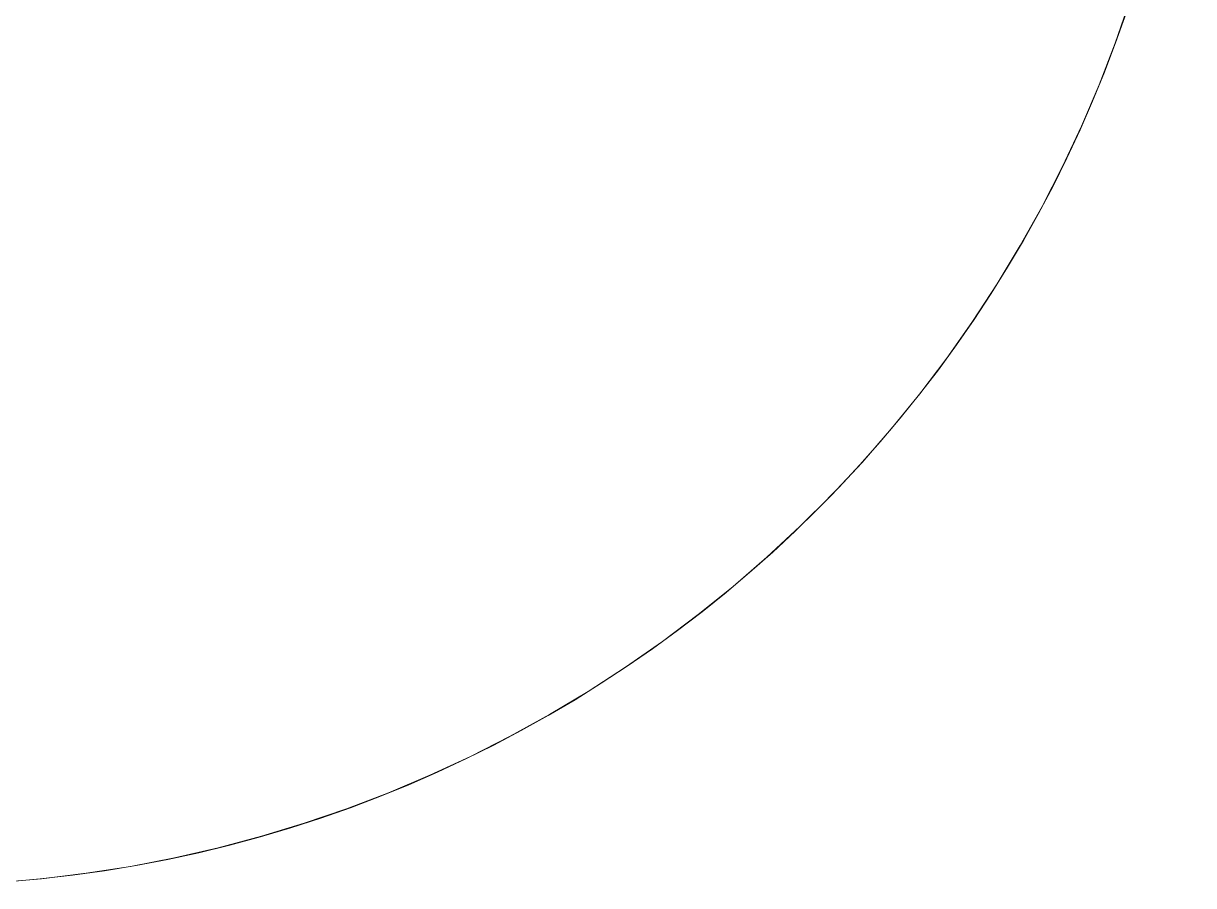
# Model space of a CAD drawing. Header units: inches. Extents: x -12 to 136, y -5 to 104.
# Drawn here: x 54.85 to 62.95, y -4.78 to 1.18 of the extents above; entities that cross this region are included whole.
import ezdxf

# ---------------------------------------------------------------- set-up
doc = ezdxf.new("R2010")
doc.units = ezdxf.units.IN
doc.layers.add('ZANO_R', color=7, linetype='Continuous', lineweight=0)

msp = doc.modelspace()

# ---------------------------------------------------------------- linework, layer by layer
at = {"layer": 'ZANO_R'}
for p, q in [((62.40373, 1.04737), (62.50518, 1.34012)), ((62.29212, 0.75833), (62.40373, 1.04737)), ((62.17051, 0.47336), (62.29212, 0.75833)), ((62.03903, 0.19281), (62.17051, 0.47336)), ((61.89785, -0.08299), (62.03903, 0.19281)), ((61.74713, -0.3537), (61.89785, -0.08299)), ((61.58707, -0.61899), (61.74713, -0.3537)), ((61.41785, -0.87853), (61.58707, -0.61899)), ((61.23968, -1.13201), (61.41785, -0.87853)), ((61.05278, -1.37913), (61.23968, -1.13201)), ((60.85737, -1.61957), (61.05278, -1.37913)), ((60.6537, -1.85306), (60.85737, -1.61957)), ((60.44201, -2.0793), (60.6537, -1.85306)), ((60.22256, -2.29802), (60.44201, -2.0793)), ((59.99562, -2.50896), (60.22256, -2.29802)), ((59.76145, -2.71185), (59.99562, -2.50896)), ((59.52036, -2.90645), (59.76145, -2.71185)), ((59.27262, -3.09253), (59.52036, -2.90645)), ((59.01854, -3.26985), (59.27262, -3.09253)), ((58.75844, -3.4382), (59.01854, -3.26985)), ((58.49262, -3.59738), (58.75844, -3.4382)), ((58.22141, -3.74719), (58.49262, -3.59738)), ((57.94514, -3.88746), (58.22141, -3.74719)), ((57.66415, -4.018), (57.94514, -3.88746)), ((57.37878, -4.13866), (57.66415, -4.018)), ((57.08937, -4.2493), (57.37878, -4.13866)), ((56.79628, -4.34978), (57.08937, -4.2493)), ((56.49987, -4.43998), (56.79628, -4.34978)), ((56.20048, -4.51978), (56.49987, -4.43998)), ((55.8985, -4.58909), (56.20048, -4.51978)), ((55.59429, -4.64783), (55.8985, -4.58909)), ((55.28821, -4.69593), (55.59429, -4.64783)), ((54.67195, -4.75996), (54.98064, -4.73332)), ((54.98064, -4.73332), (55.28821, -4.69593))]:
    msp.add_line(p, q, dxfattribs=at)
msp.add_circle((54.0626, 4.10196), 8.88285, dxfattribs=at)

doc.saveas('drawing.dxf')
